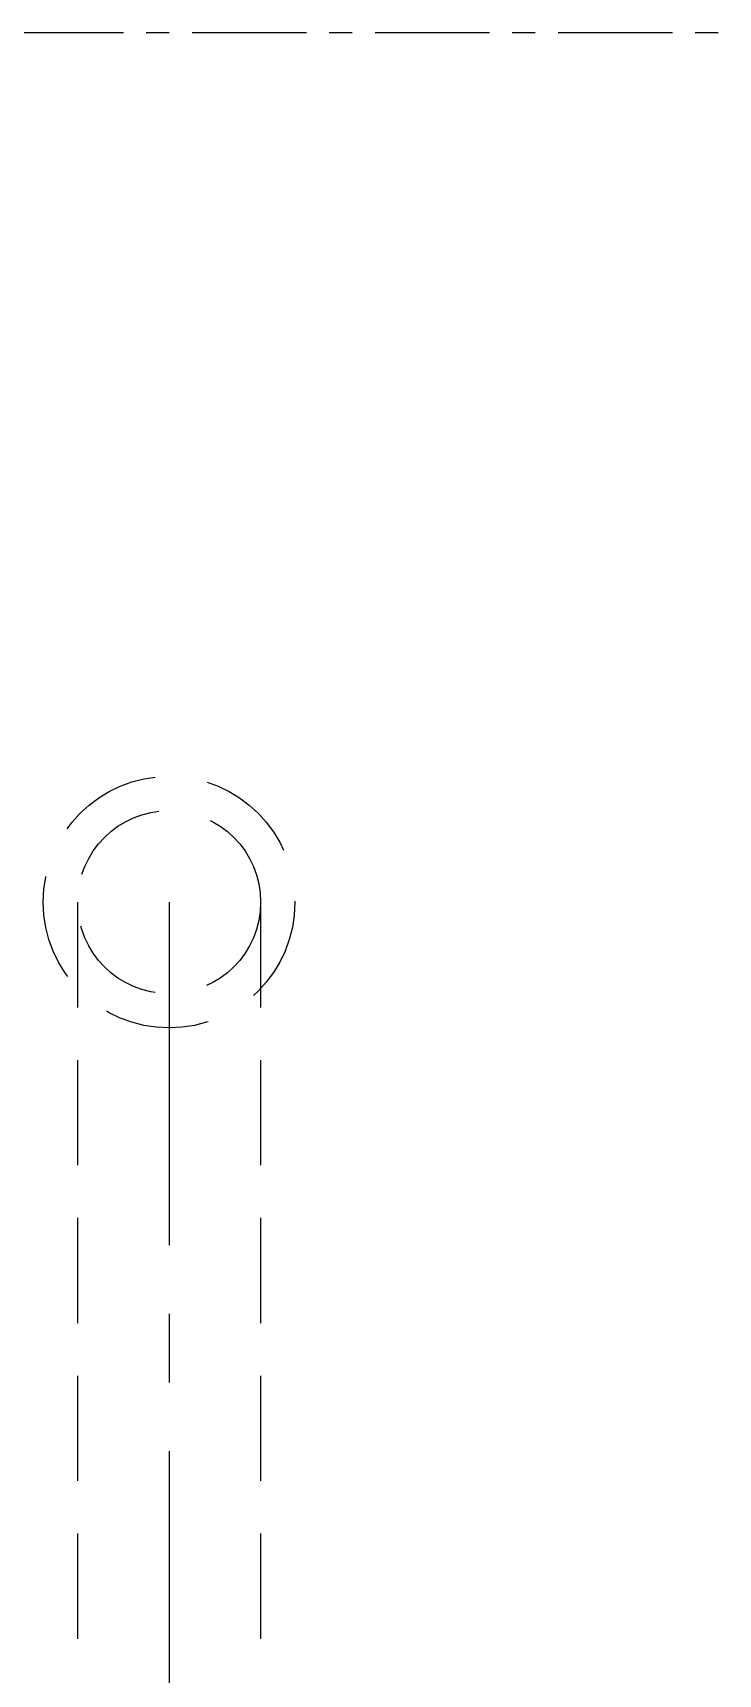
# Model space of a CAD drawing. Header units: millimetres. Extents: x 29875 to 31218, y -21313 to -20364.
# Drawn here: x 30191.7 to 30221.7, y -20689 to -20617.2 of the extents above; entities that cross this region are included whole.
import ezdxf

# ---------------------------------------------------------------- set-up
doc = ezdxf.new("R2010")
doc.units = ezdxf.units.MM
doc.header["$LTSCALE"] = 8
doc.linetypes.add('CENTER', pattern=[2, 1.25, -0.25, 0.25, -0.25])
doc.linetypes.add('HIDDEN', pattern=[0.375, 0.25, -0.125])
doc.layers.add('CL', color=1, linetype='Continuous')
doc.layers.add('WT', color=4, linetype='Continuous')

msp = doc.modelspace()

# ---------------------------------------------------------------- linework, layer by layer
at = {"layer": 'CL', "color": 7, "linetype": 'CENTER', "ltscale": 0.5}
msp.add_line((30307.706, -20617.239), (29926.706, -20617.239), dxfattribs=at)
at = {"layer": 'WT', "color": 125, "linetype": 'HIDDEN', "ltscale": 2.3}
for p, q in [((30193.706, -20655.239), (30193.706, -20714.239)), ((30201.706, -20655.239), (30201.706, -20693.239))]:
    msp.add_line(p, q, dxfattribs=at)
at = {"layer": 'WT', "color": 125, "linetype": 'CENTER', "ltscale": 1.5}
msp.add_line((30197.706, -20655.239), (30197.706, -20722.239), dxfattribs=at)
at = {"layer": 'WT', "color": 125, "linetype": 'HIDDEN', "ltscale": 2.3}
for radius in [5.5, 4]:
    msp.add_circle((30197.706, -20655.239), radius, dxfattribs=at)

doc.saveas('drawing.dxf')
